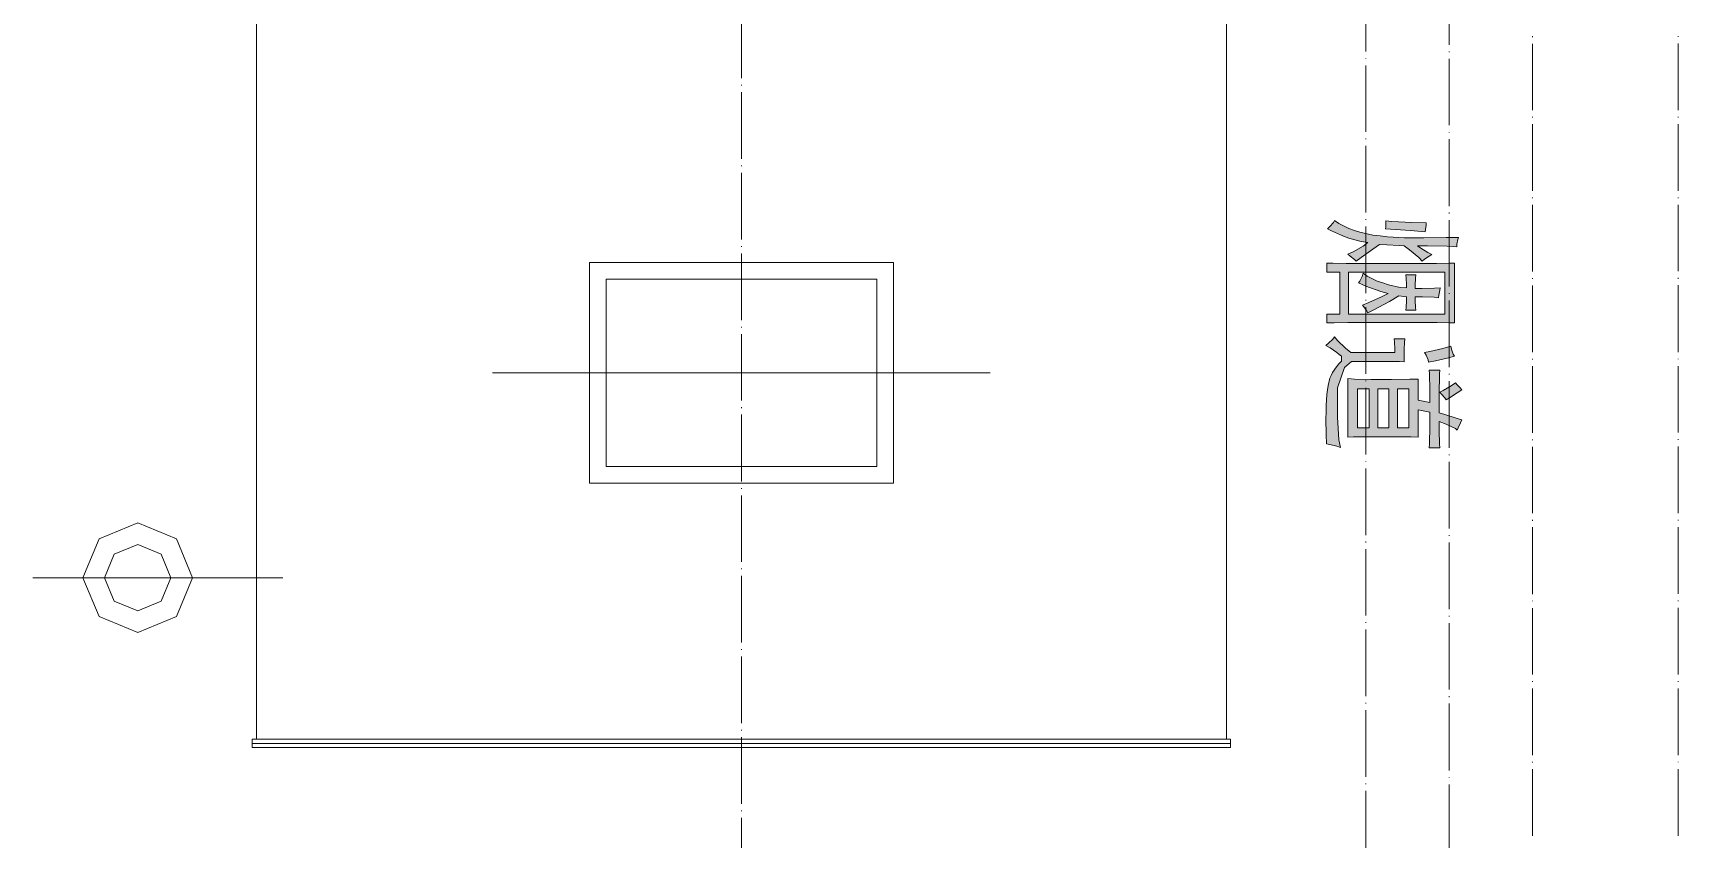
# Model space of a CAD drawing. Header units: millimetres. Extents: x 117 to 78452272, y 10 to 169749766.
# Drawn here: x 78437462 to 78441415, y 169689027 to 169690963 of the extents above; entities that cross this region are included whole.
import ezdxf

# ---------------------------------------------------------------- set-up
doc = ezdxf.new("R2010")
doc.units = ezdxf.units.MM

msp = doc.modelspace()

# ---------------------------------------------------------------- hatches: boundary and pattern name
h = msp.add_hatch(color=0)
h.dxf.hatch_style = 2
h.paths.add_polyline_path([(78440882.938, 169690449.789), (78440859.669, 169690451.082), (78440812.699, 169690451.943), (78440788.567, 169690451.943), (78440796.324, 169690446.341), (78440813.13, 169690435.999), (78440822.61, 169690430.828), (78440816.577, 169690427.381), (78440805.373, 169690419.625), (78440799.771, 169690414.884), (78440791.584, 169690423.934), (78440769.607, 169690442.463), (78440756.249, 169690451.943), (78440744.614, 169690452.805), (78440714.88, 169690454.529), (78440697.213, 169690455.391), (78440681.269, 169690444.187), (78440653.259, 169690423.934), (78440641.194, 169690414.884), (78440636.884, 169690418.763), (78440626.973, 169690427.381), (78440621.371, 169690431.69), (78440634.299, 169690437.292), (78440657.999, 169690451.512), (78440669.203, 169690460.131), (78440653.259, 169690462.716), (78440625.68, 169690469.611), (78440614.477, 169690473.92), (78440603.273, 169690478.229), (78440582.158, 169690487.71), (78440572.247, 169690492.45), (78440577.849, 169690498.052), (78440586.467, 169690508.394), (78440589.053, 169690512.703), (78440599.826, 169690505.377), (78440623.526, 169690493.742), (78440636.884, 169690489.002), (78440650.243, 169690484.693), (78440681.269, 169690477.798), (78440698.937, 169690475.644), (78440716.173, 169690473.489), (78440757.11, 169690471.335), (78440780.38, 169690471.335), (78440804.08, 169690471.335), (78440857.514, 169690471.766), (78440886.817, 169690472.197), (78440885.524, 169690467.456), (78440883.369, 169690455.822)])
h = msp.add_hatch(color=0)
h.dxf.hatch_style = 2
h.paths.add_polyline_path([(78440807.097, 169690485.986), (78440771.762, 169690488.571), (78440723.93, 169690492.019), (78440711.433, 169690492.45), (78440712.295, 169690497.621), (78440712.726, 169690507.101), (78440712.726, 169690511.841), (78440726.946, 169690510.548), (78440775.209, 169690508.394), (78440809.682, 169690507.101), (78440809.251, 169690501.93), (78440807.528, 169690491.588)])
h = msp.add_hatch(color=0)
h.paths.add_polyline_path([(78440877.336, 169690266.649), (78440863.978, 169690267.08), (78440835.537, 169690267.942), (78440820.886, 169690267.942), (78440635.592, 169690267.942), (78440620.94, 169690267.942), (78440588.622, 169690267.08), (78440570.954, 169690266.649), (78440570.954, 169690288.195), (78440601.98, 169690288.195), (78440601.98, 169690389.029), (78440570.954, 169690389.029), (78440570.954, 169690410.575), (78440585.174, 169690410.144), (78440617.493, 169690409.283), (78440635.592, 169690409.283), (78440818.301, 169690409.283), (78440834.245, 169690409.283), (78440863.978, 169690410.144), (78440877.336, 169690410.575)])
h.paths.add_polyline_path([(78440623.095, 169690288.195), (78440854.498, 169690288.195), (78440854.498, 169690389.029), (78440623.095, 169690389.029)])
h = msp.add_hatch(color=0)
h.dxf.hatch_style = 2
h.paths.add_polyline_path([(78440839.416, 169690327.408), (78440828.643, 169690328.701), (78440800.633, 169690329.563), (78440782.965, 169690329.563), (78440782.965, 169690320.514), (78440783.827, 169690304.139), (78440784.689, 169690297.244), (78440760.558, 169690297.244), (78440761.419, 169690304.139), (78440761.85, 169690320.514), (78440761.85, 169690329.563), (78440743.752, 169690331.717), (78440721.344, 169690318.359), (78440683.854, 169690298.106), (78440669.203, 169690291.211), (78440665.756, 169690296.382), (78440659.292, 169690305.432), (78440656.707, 169690309.31), (78440671.358, 169690315.773), (78440702.384, 169690329.563), (78440718.328, 169690337.319), (78440700.229, 169690342.059), (78440664.463, 169690354.987), (78440646.796, 169690363.174), (78440649.812, 169690367.053), (78440655.414, 169690378.687), (78440657.999, 169690386.013), (78440667.91, 169690379.118), (78440691.611, 169690367.484), (78440704.969, 169690362.743), (78440718.759, 169690358.003), (78440747.199, 169690351.971), (78440761.85, 169690351.109), (78440761.85, 169690358.434), (78440761.419, 169690373.947), (78440760.558, 169690382.566), (78440784.689, 169690382.566), (78440783.827, 169690373.947), (78440782.965, 169690357.573), (78440782.965, 169690349.816), (78440799.34, 169690349.816), (78440829.504, 169690350.247), (78440843.294, 169690351.109), (78440842.001, 169690345.507), (78440839.847, 169690333.441)])
h = msp.add_hatch(color=0)
h.dxf.hatch_style = 2
h.paths.add_polyline_path([(78440757.972, 169690228.297), (78440757.11, 169690219.679), (78440756.249, 169690203.735), (78440756.249, 169690196.84), (78440756.249, 169690173.571), (78440745.045, 169690174.002), (78440721.344, 169690174.433), (78440708.417, 169690174.433), (78440629.99, 169690174.433), (78440613.184, 169690159.781), (78440596.378, 169690110.657), (78440596.378, 169690075.752), (78440596.378, 169690040.417), (78440599.826, 169689986.122), (78440603.273, 169689967.592), (78440594.654, 169689970.609), (78440577.849, 169689974.918), (78440569.661, 169689976.641), (78440568.799, 169689998.618), (78440568.369, 169690036.539), (78440568.799, 169690052.483), (78440569.23, 169690068.427), (78440570.954, 169690095.144), (78440572.247, 169690105.917), (78440573.97, 169690116.69), (78440578.28, 169690133.926), (78440581.296, 169690140.821), (78440584.743, 169690147.716), (78440593.793, 169690161.505), (78440599.826, 169690168.4), (78440605.858, 169690175.294), (78440606.289, 169690186.929), (78440600.687, 169690191.238), (78440594.654, 169690195.978), (78440578.711, 169690206.751), (78440568.369, 169690212.784), (78440574.401, 169690217.955), (78440585.174, 169690227.866), (78440589.053, 169690233.037), (78440596.378, 169690224.419), (78440615.769, 169690205.89), (78440628.697, 169690195.978), (78440733.841, 169690195.978), (78440733.841, 169690204.166), (78440733.41, 169690220.541), (78440732.548, 169690228.297)])
h = msp.add_hatch(color=0)
h.dxf.hatch_style = 2
h.paths.add_polyline_path([(78440805.373, 169690195.978), (78440818.301, 169690198.133), (78440849.758, 169690205.459), (78440868.718, 169690210.63), (78440870.011, 169690203.735), (78440874.32, 169690192.1), (78440877.336, 169690186.929), (78440863.116, 169690183.051), (78440832.09, 169690175.725), (78440815.284, 169690172.278), (78440813.991, 169690177.88), (78440809.251, 169690189.515)])
h = msp.add_hatch(color=0)
h.paths.add_polyline_path([(78440842.001, 169690153.318), (78440841.57, 169690144.699), (78440840.708, 169690093.851), (78440840.708, 169690050.759), (78440854.067, 169690046.45), (78440881.215, 169690037.832), (78440895.435, 169690033.953), (78440891.988, 169690026.628), (78440886.386, 169690014.562), (78440884.231, 169690009.391), (78440879.491, 169690013.269), (78440857.514, 169690023.611), (78440840.708, 169690029.644), (78440840.708, 169690007.667), (78440841.57, 169689976.21), (78440842.001, 169689966.73), (78440816.577, 169689966.73), (78440817.439, 169689976.21), (78440818.301, 169690018.871), (78440818.301, 169690052.052), (78440790.291, 169690057.654), (78440790.291, 169689992.585), (78440773.054, 169689993.016), (78440729.101, 169689993.447), (78440701.522, 169689993.447), (78440674.805, 169689993.447), (78440634.73, 169689993.016), (78440621.371, 169689992.585), (78440621.371, 169690133.064), (78440636.884, 169690131.772), (78440676.96, 169690130.91), (78440701.522, 169690130.91), (78440726.084, 169690130.91), (78440770.469, 169690131.341), (78440790.291, 169690131.772), (78440790.291, 169690081.354), (78440818.301, 169690075.752), (78440818.301, 169690105.917), (78440817.439, 169690144.699), (78440816.577, 169690153.318)])
h.paths.add_polyline_path([(78440644.21, 169690014.993), (78440672.22, 169690014.993), (78440672.22, 169690108.071), (78440644.21, 169690108.071)])
h.paths.add_polyline_path([(78440693.335, 169690014.993), (78440720.051, 169690014.993), (78440720.051, 169690108.071), (78440693.335, 169690108.071)])
h.paths.add_polyline_path([(78440740.735, 169690014.993), (78440767.452, 169690014.993), (78440767.452, 169690108.071), (78440740.735, 169690108.071)])
h = msp.add_hatch(color=0)
h.dxf.hatch_style = 2
h.paths.add_polyline_path([(78440895.435, 169690105.917), (78440884.231, 169690098.591), (78440865.271, 169690086.956), (78440857.514, 169690082.216), (78440854.067, 169690086.956), (78440846.31, 169690096.006), (78440842.001, 169690100.315), (78440850.619, 169690104.193), (78440869.58, 169690115.397), (78440879.922, 169690122.722), (78440883.369, 169690118.844), (78440891.126, 169690110.657)])

# ---------------------------------------------------------------- linework, layer by layer
at = {"color": 0, "lineweight": 0}
for points in [[(78437998.808, 169694677.951), (78437998.808, 169689266.92)], [(78440329.64, 169694677.951), (78440329.64, 169689266.92)], [(78440864.409, 169691094.872), (78440864.409, 169690935.002)], [(78440664.463, 169690919.058), (78440664.463, 169691079.359)], [(78439164.008, 169691014.722), (78439164.008, 169690854.42)], [(78441064.785, 169690953.531), (78441064.785, 169690955.255)], [(78441064.785, 169690777.717), (78441064.785, 169690937.587)], [(78441414.691, 169690955.686), (78441414.691, 169690953.962)], [(78441414.691, 169690938.018), (78441414.691, 169690778.148)], [(78440664.463, 169690901.821), (78440664.463, 169690903.114)], [(78440664.463, 169690725.576), (78440664.463, 169690885.446)], [(78440864.409, 169690919.058), (78440864.409, 169690917.334)], [(78440864.409, 169690901.39), (78440864.409, 169690741.52)], [(78439164.008, 169690838.476), (78439164.008, 169690836.753)], [(78439164.008, 169690820.809), (78439164.008, 169690660.938)], [(78440864.409, 169690725.145), (78440864.409, 169690723.852)], [(78441064.785, 169690760.049), (78441064.785, 169690761.773)], [(78441064.785, 169690583.804), (78441064.785, 169690744.105)], [(78441414.691, 169690761.773), (78441414.691, 169690760.48)], [(78441414.691, 169690744.536), (78441414.691, 169690584.235)], [(78440664.463, 169690707.908), (78440664.463, 169690709.632)], [(78440664.463, 169690532.094), (78440664.463, 169690691.964)], [(78440864.409, 169690707.908), (78440864.409, 169690547.607)], [(78439164.008, 169690644.994), (78439164.008, 169690643.271)], [(78439164.008, 169690627.327), (78439164.008, 169690467.025)], [(78441064.785, 169690566.567), (78441064.785, 169690567.86)], [(78441414.691, 169690568.291), (78441414.691, 169690566.567)], [(78440864.409, 169690531.663), (78440864.409, 169690529.939)], [(78441064.785, 169690390.322), (78441064.785, 169690550.193)], [(78441414.691, 169690550.623), (78441414.691, 169690390.753)], [(78440664.463, 169690514.426), (78440664.463, 169690515.719)], [(78440664.463, 169690338.181), (78440664.463, 169690498.482)], [(78440864.409, 169690513.996), (78440864.409, 169690354.125)], [(78439164.008, 169690451.082), (78439164.008, 169690449.789)], [(78439529.426, 169690411.868), (78438799.021, 169690411.868)], [(78438799.021, 169690411.868), (78438799.021, 169689881.84)], [(78438799.021, 169690411.868), (78438799.021, 169689881.84)], [(78438799.021, 169690411.868), (78439529.426, 169690411.868)], [(78439164.008, 169690433.414), (78439164.008, 169690273.544)], [(78439529.426, 169690411.868), (78439529.426, 169689881.84)], [(78439529.426, 169690411.868), (78439529.426, 169689881.84)], [(78438839.097, 169690372.224), (78438839.097, 169689921.915)], [(78439489.351, 169690372.224), (78438839.097, 169690372.224)], [(78438839.097, 169690372.224), (78438839.097, 169689921.915)], [(78438839.097, 169690372.224), (78439489.351, 169690372.224)], [(78439489.351, 169690372.224), (78439489.351, 169689921.915)], [(78439489.351, 169690372.224), (78439489.351, 169689921.915)], [(78441064.785, 169690372.655), (78441064.785, 169690374.378)], [(78441414.691, 169690374.809), (78441414.691, 169690373.086)], [(78440864.409, 169690338.181), (78440864.409, 169690336.458)], [(78441064.785, 169690196.84), (78441064.785, 169690356.711)], [(78441414.691, 169690357.142), (78441414.691, 169690196.84)], [(78440664.463, 169690320.514), (78440664.463, 169690322.237)], [(78440664.463, 169690144.699), (78440664.463, 169690304.57)], [(78440864.409, 169690320.514), (78440864.409, 169690160.212)], [(78439164.008, 169690257.6), (78439164.008, 169690255.876)], [(78439164.008, 169690239.932), (78439164.008, 169690080.062)], [(78441064.785, 169690179.173), (78441064.785, 169690180.465)], [(78441414.691, 169690180.896), (78441414.691, 169690179.603)], [(78439762.122, 169690146.854), (78438565.895, 169690146.854)], [(78438565.895, 169690146.854), (78439762.122, 169690146.854)], [(78440864.409, 169690144.268), (78440864.409, 169690142.976)], [(78441064.785, 169690002.927), (78441064.785, 169690163.229)], [(78441414.691, 169690163.229), (78441414.691, 169690003.358)], [(78440664.463, 169690127.032), (78440664.463, 169690128.755)], [(78440664.463, 169689950.786), (78440664.463, 169690111.088)], [(78440864.409, 169690126.601), (78440864.409, 169689966.73)], [(78439164.008, 169690064.118), (78439164.008, 169690062.394)], [(78439164.008, 169690046.45), (78439164.008, 169689886.149)], [(78441064.785, 169689985.26), (78441064.785, 169689986.983)], [(78441414.691, 169689987.414), (78441414.691, 169689985.691)], [(78440664.463, 169689933.55), (78440664.463, 169689934.842)], [(78440864.409, 169689950.786), (78440864.409, 169689949.063)], [(78441064.785, 169689809.445), (78441064.785, 169689969.316)], [(78441414.691, 169689969.747), (78441414.691, 169689809.876)], [(78439489.351, 169689921.915), (78438839.097, 169689921.915)], [(78438839.097, 169689921.915), (78439489.351, 169689921.915)], [(78440664.463, 169689757.304), (78440664.463, 169689917.175)], [(78440864.409, 169689933.119), (78440864.409, 169689773.248)], [(78439529.426, 169689881.84), (78438799.021, 169689881.84)], [(78438799.021, 169689881.84), (78439529.426, 169689881.84)], [(78439164.008, 169689870.205), (78439164.008, 169689868.481)], [(78439164.008, 169689852.537), (78439164.008, 169689692.667)], [(78441064.785, 169689791.778), (78441064.785, 169689793.502)], [(78441414.691, 169689793.502), (78441414.691, 169689792.209)], [(78441414.691, 169689776.265), (78441414.691, 169689615.963)], [(78440664.463, 169689739.637), (78440664.463, 169689741.36)], [(78440864.409, 169689756.873), (78440864.409, 169689755.581)], [(78440864.409, 169689739.637), (78440864.409, 169689579.336)], [(78441064.785, 169689615.533), (78441064.785, 169689775.834)], [(78440664.463, 169689563.822), (78440664.463, 169689723.693)], [(78439164.008, 169689676.723), (78439164.008, 169689674.999)], [(78439164.008, 169689659.055), (78439164.008, 169689499.185)], [(78437461.884, 169689654.746), (78437713.971, 169689654.746)], [(78438062.583, 169689654.746), (78437498.081, 169689654.746)], [(78441064.785, 169689598.296), (78441064.785, 169689599.589)], [(78441064.785, 169689422.051), (78441064.785, 169689581.921)], [(78441414.691, 169689600.019), (78441414.691, 169689598.296)], [(78441414.691, 169689582.352), (78441414.691, 169689422.482)], [(78440664.463, 169689546.155), (78440664.463, 169689547.878)], [(78440864.409, 169689563.392), (78440864.409, 169689561.668)], [(78440864.409, 169689545.724), (78440864.409, 169689385.854)], [(78440664.463, 169689369.91), (78440664.463, 169689530.211)], [(78439164.008, 169689482.81), (78439164.008, 169689481.517)], [(78439164.008, 169689465.573), (78439164.008, 169689305.272)], [(78441064.785, 169689404.383), (78441064.785, 169689406.107)], [(78441064.785, 169689228.569), (78441064.785, 169689388.439)], [(78441414.691, 169689406.538), (78441414.691, 169689404.814)], [(78441414.691, 169689388.87), (78441414.691, 169689228.569)], [(78440664.463, 169689352.242), (78440664.463, 169689353.966)], [(78440864.409, 169689369.91), (78440864.409, 169689368.186)], [(78440864.409, 169689352.242), (78440864.409, 169689191.941)], [(78440664.463, 169689176.428), (78440664.463, 169689336.298)], [(78437988.896, 169689266.92), (78440339.551, 169689266.92)], [(78437988.896, 169689266.92), (78437988.896, 169689246.667)], [(78439164.008, 169689289.328), (78439164.008, 169689287.604)], [(78439164.008, 169689271.66), (78439164.008, 169689111.79)], [(78440339.551, 169689266.92), (78440339.551, 169689246.667)], [(78440339.551, 169689266.92), (78440339.551, 169689246.667)], [(78437988.896, 169689256.578), (78440339.551, 169689256.578)], [(78437988.896, 169689246.667), (78440339.551, 169689246.667)], [(78438038.883, 169689246.667), (78440289.565, 169689246.667)], [(78441064.785, 169689210.901), (78441064.785, 169689212.625)], [(78441064.785, 169689034.656), (78441064.785, 169689194.957)], [(78441414.691, 169689212.625), (78441414.691, 169689211.332)], [(78441414.691, 169689194.957), (78441414.691, 169689035.087)], [(78440664.463, 169689158.76), (78440664.463, 169689160.484)], [(78440864.409, 169689175.997), (78440864.409, 169689174.704)], [(78440864.409, 169689158.329), (78440864.409, 169688998.459)], [(78440664.463, 169688982.946), (78440664.463, 169689142.816)], [(78439164.008, 169689095.846), (78439164.008, 169689094.122)], [(78439164.008, 169689078.178), (78439164.008, 169688917.877)]]:
    msp.add_lwpolyline(points, dxfattribs=at)
for points in [[(78440882.938, 169690449.789), (78440859.669, 169690451.082), (78440812.699, 169690451.943), (78440788.567, 169690451.943), (78440796.324, 169690446.341), (78440813.13, 169690435.999), (78440822.61, 169690430.828), (78440816.577, 169690427.381), (78440805.373, 169690419.625), (78440799.771, 169690414.884), (78440791.584, 169690423.934), (78440769.607, 169690442.463), (78440756.249, 169690451.943), (78440744.614, 169690452.805), (78440714.88, 169690454.529), (78440697.213, 169690455.391), (78440681.269, 169690444.187), (78440653.259, 169690423.934), (78440641.194, 169690414.884), (78440636.884, 169690418.763), (78440626.973, 169690427.381), (78440621.371, 169690431.69), (78440634.299, 169690437.292), (78440657.999, 169690451.512), (78440669.203, 169690460.131), (78440653.259, 169690462.716), (78440625.68, 169690469.611), (78440614.477, 169690473.92), (78440603.273, 169690478.229), (78440582.158, 169690487.71), (78440572.247, 169690492.45), (78440577.849, 169690498.052), (78440586.467, 169690508.394), (78440589.053, 169690512.703), (78440599.826, 169690505.377), (78440623.526, 169690493.742), (78440636.884, 169690489.002), (78440650.243, 169690484.693), (78440681.269, 169690477.798), (78440698.937, 169690475.644), (78440716.173, 169690473.489), (78440757.11, 169690471.335), (78440780.38, 169690471.335), (78440804.08, 169690471.335), (78440857.514, 169690471.766), (78440886.817, 169690472.197), (78440885.524, 169690467.456), (78440883.369, 169690455.822)], [(78440807.097, 169690485.986), (78440771.762, 169690488.571), (78440723.93, 169690492.019), (78440711.433, 169690492.45), (78440712.295, 169690497.621), (78440712.726, 169690507.101), (78440712.726, 169690511.841), (78440726.946, 169690510.548), (78440775.209, 169690508.394), (78440809.682, 169690507.101), (78440809.251, 169690501.93), (78440807.528, 169690491.588)], [(78440877.336, 169690266.649), (78440863.978, 169690267.08), (78440835.537, 169690267.942), (78440820.886, 169690267.942), (78440635.592, 169690267.942), (78440620.94, 169690267.942), (78440588.622, 169690267.08), (78440570.954, 169690266.649), (78440570.954, 169690288.195), (78440601.98, 169690288.195), (78440601.98, 169690389.029), (78440570.954, 169690389.029), (78440570.954, 169690410.575), (78440585.174, 169690410.144), (78440617.493, 169690409.283), (78440635.592, 169690409.283), (78440818.301, 169690409.283), (78440834.245, 169690409.283), (78440863.978, 169690410.144), (78440877.336, 169690410.575)], [(78440623.095, 169690288.195), (78440854.498, 169690288.195), (78440854.498, 169690389.029), (78440623.095, 169690389.029)], [(78440839.416, 169690327.408), (78440828.643, 169690328.701), (78440800.633, 169690329.563), (78440782.965, 169690329.563), (78440782.965, 169690320.514), (78440783.827, 169690304.139), (78440784.689, 169690297.244), (78440760.558, 169690297.244), (78440761.419, 169690304.139), (78440761.85, 169690320.514), (78440761.85, 169690329.563), (78440743.752, 169690331.717), (78440721.344, 169690318.359), (78440683.854, 169690298.106), (78440669.203, 169690291.211), (78440665.756, 169690296.382), (78440659.292, 169690305.432), (78440656.707, 169690309.31), (78440671.358, 169690315.773), (78440702.384, 169690329.563), (78440718.328, 169690337.319), (78440700.229, 169690342.059), (78440664.463, 169690354.987), (78440646.796, 169690363.174), (78440649.812, 169690367.053), (78440655.414, 169690378.687), (78440657.999, 169690386.013), (78440667.91, 169690379.118), (78440691.611, 169690367.484), (78440704.969, 169690362.743), (78440718.759, 169690358.003), (78440747.199, 169690351.971), (78440761.85, 169690351.109), (78440761.85, 169690358.434), (78440761.419, 169690373.947), (78440760.558, 169690382.566), (78440784.689, 169690382.566), (78440783.827, 169690373.947), (78440782.965, 169690357.573), (78440782.965, 169690349.816), (78440799.34, 169690349.816), (78440829.504, 169690350.247), (78440843.294, 169690351.109), (78440842.001, 169690345.507), (78440839.847, 169690333.441)], [(78440757.972, 169690228.297), (78440757.11, 169690219.679), (78440756.249, 169690203.735), (78440756.249, 169690196.84), (78440756.249, 169690173.571), (78440745.045, 169690174.002), (78440721.344, 169690174.433), (78440708.417, 169690174.433), (78440629.99, 169690174.433), (78440613.184, 169690159.781), (78440596.378, 169690110.657), (78440596.378, 169690075.752), (78440596.378, 169690040.417), (78440599.826, 169689986.122), (78440603.273, 169689967.592), (78440594.654, 169689970.609), (78440577.849, 169689974.918), (78440569.661, 169689976.641), (78440568.799, 169689998.618), (78440568.369, 169690036.539), (78440568.799, 169690052.483), (78440569.23, 169690068.427), (78440570.954, 169690095.144), (78440572.247, 169690105.917), (78440573.97, 169690116.69), (78440578.28, 169690133.926), (78440581.296, 169690140.821), (78440584.743, 169690147.716), (78440593.793, 169690161.505), (78440599.826, 169690168.4), (78440605.858, 169690175.294), (78440606.289, 169690186.929), (78440600.687, 169690191.238), (78440594.654, 169690195.978), (78440578.711, 169690206.751), (78440568.369, 169690212.784), (78440574.401, 169690217.955), (78440585.174, 169690227.866), (78440589.053, 169690233.037), (78440596.378, 169690224.419), (78440615.769, 169690205.89), (78440628.697, 169690195.978), (78440733.841, 169690195.978), (78440733.841, 169690204.166), (78440733.41, 169690220.541), (78440732.548, 169690228.297)], [(78440805.373, 169690195.978), (78440818.301, 169690198.133), (78440849.758, 169690205.459), (78440868.718, 169690210.63), (78440870.011, 169690203.735), (78440874.32, 169690192.1), (78440877.336, 169690186.929), (78440863.116, 169690183.051), (78440832.09, 169690175.725), (78440815.284, 169690172.278), (78440813.991, 169690177.88), (78440809.251, 169690189.515)], [(78440842.001, 169690153.318), (78440841.57, 169690144.699), (78440840.708, 169690093.851), (78440840.708, 169690050.759), (78440854.067, 169690046.45), (78440881.215, 169690037.832), (78440895.435, 169690033.953), (78440891.988, 169690026.628), (78440886.386, 169690014.562), (78440884.231, 169690009.391), (78440879.491, 169690013.269), (78440857.514, 169690023.611), (78440840.708, 169690029.644), (78440840.708, 169690007.667), (78440841.57, 169689976.21), (78440842.001, 169689966.73), (78440816.577, 169689966.73), (78440817.439, 169689976.21), (78440818.301, 169690018.871), (78440818.301, 169690052.052), (78440790.291, 169690057.654), (78440790.291, 169689992.585), (78440773.054, 169689993.016), (78440729.101, 169689993.447), (78440701.522, 169689993.447), (78440674.805, 169689993.447), (78440634.73, 169689993.016), (78440621.371, 169689992.585), (78440621.371, 169690133.064), (78440636.884, 169690131.772), (78440676.96, 169690130.91), (78440701.522, 169690130.91), (78440726.084, 169690130.91), (78440770.469, 169690131.341), (78440790.291, 169690131.772), (78440790.291, 169690081.354), (78440818.301, 169690075.752), (78440818.301, 169690105.917), (78440817.439, 169690144.699), (78440816.577, 169690153.318)], [(78440644.21, 169690014.993), (78440672.22, 169690014.993), (78440672.22, 169690108.071), (78440644.21, 169690108.071)], [(78440693.335, 169690014.993), (78440720.051, 169690014.993), (78440720.051, 169690108.071), (78440693.335, 169690108.071)], [(78440740.735, 169690014.993), (78440767.452, 169690014.993), (78440767.452, 169690108.071), (78440740.735, 169690108.071)], [(78440895.435, 169690105.917), (78440884.231, 169690098.591), (78440865.271, 169690086.956), (78440857.514, 169690082.216), (78440854.067, 169690086.956), (78440846.31, 169690096.006), (78440842.001, 169690100.315), (78440850.619, 169690104.193), (78440869.58, 169690115.397), (78440879.922, 169690122.722), (78440883.369, 169690118.844), (78440891.126, 169690110.657)], [(78437582.11, 169689654.746), (78437620.893, 169689747.824), (78437713.971, 169689786.607), (78437807.049, 169689747.824), (78437845.401, 169689654.746), (78437807.049, 169689561.668), (78437713.971, 169689523.316), (78437620.893, 169689561.668)], [(78437634.251, 169689654.746), (78437657.521, 169689711.196), (78437713.971, 169689734.466), (78437769.99, 169689711.196), (78437793.26, 169689654.746), (78437769.99, 169689598.727), (78437713.971, 169689575.457), (78437657.521, 169689598.727)]]:
    msp.add_lwpolyline(points, close=True, dxfattribs=at)

doc.saveas('drawing.dxf')
